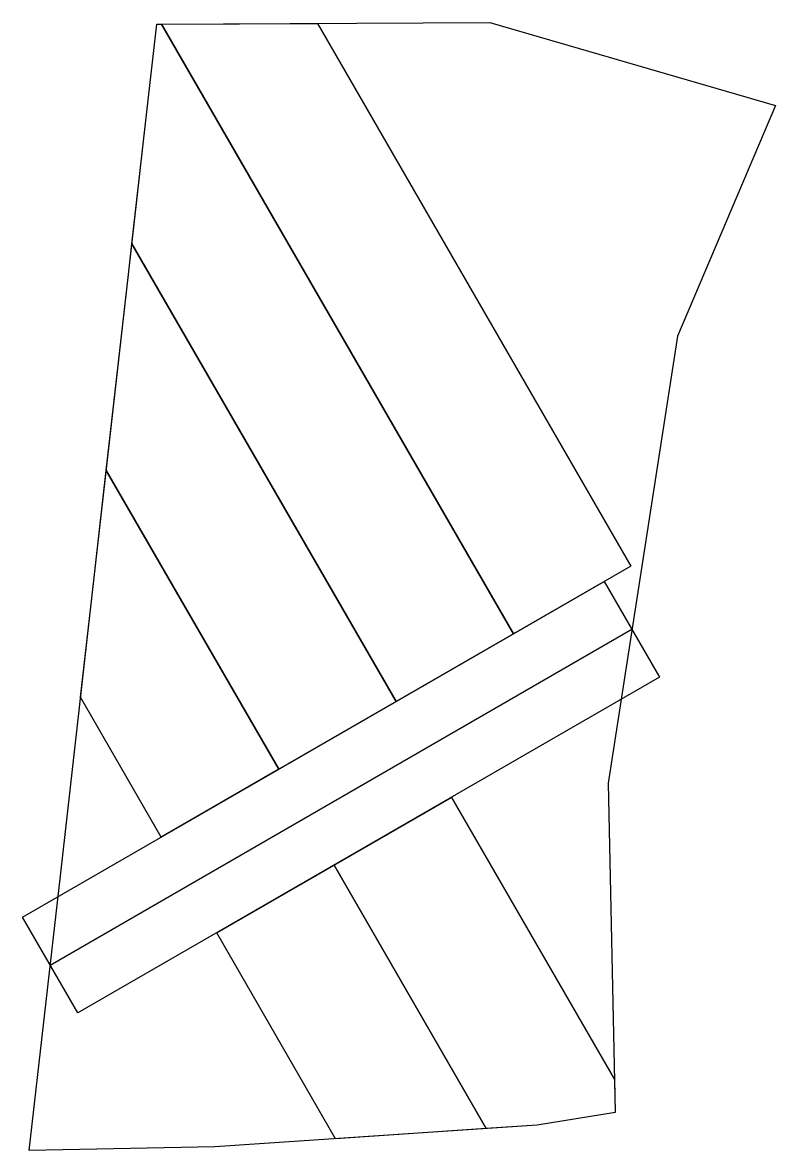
# Model space of a CAD drawing. Header units: feet. Extents: x -3 to 330, y 0 to 499.
import ezdxf

# ---------------------------------------------------------------- set-up
doc = ezdxf.new("R2010")
doc.units = ezdxf.units.FT
for name, color, linetype in [('CENTERLINE', 2, 'Continuous'), ('LOTS', 3, 'Continuous'), ('PARCEL', 5, 'Continuous'), ('ROADS', 1, 'Continuous')]:
    doc.layers.add(name, color=color, linetype=linetype)

msp = doc.modelspace()

# ---------------------------------------------------------------- linework, layer by layer
at = {"layer": 'CENTERLINE'}
msp.add_lwpolyline([(9.28, 82.1), (266.72, 230.74)], dxfattribs=at)
at = {"layer": 'LOTS'}
for points in [[(162.36, 198.78), (45.38, 401.4), (51.41, 454.73), (56.38, 498.67), (58.5, 498.68), (214.33, 228.78), (162.36, 198.78)], [(214.33, 228.78), (58.5, 498.68), (127.58, 499.03), (266.29, 258.78), (214.33, 228.78)], [(110.4, 168.78), (34.04, 301.05), (43.99, 389.12), (45.38, 401.4), (162.36, 198.78), (110.4, 168.78)], [(58.44, 138.78), (22.69, 200.7), (27.64, 244.52), (34.04, 301.05), (110.4, 168.78), (58.44, 138.78)], [(259.32, 16.8), (224.81, 11.18), (202.27, 9.65), (134.9, 126.34), (186.86, 156.34), (259, 31.4), (259.32, 16.8)], [(135.59, 5.14), (82.94, 96.34), (134.9, 126.34), (202.27, 9.65), (135.59, 5.14)]]:
    msp.add_lwpolyline(points, close=True, dxfattribs=at)
at = {"layer": 'PARCEL'}
msp.add_lwpolyline([(51.41, 454.73), (56.38, 498.67), (203.87, 499.41), (330.22, 462.75), (286.89, 360.6), (256.15, 162.64), (259.32, 16.8), (224.81, 11.18), (82.15, 1.53), (0, 0), (13.75, 121.61), (27.64, 244.52), (43.99, 389.12), (51.41, 454.73)], close=True, dxfattribs=at)
at = {"layer": 'ROADS'}
msp.add_lwpolyline([(254.47, 251.96), (278.97, 209.52), (21.53, 60.88), (-2.97, 103.32), (254.47, 251.96)], close=True, dxfattribs=at)

doc.saveas('drawing.dxf')
